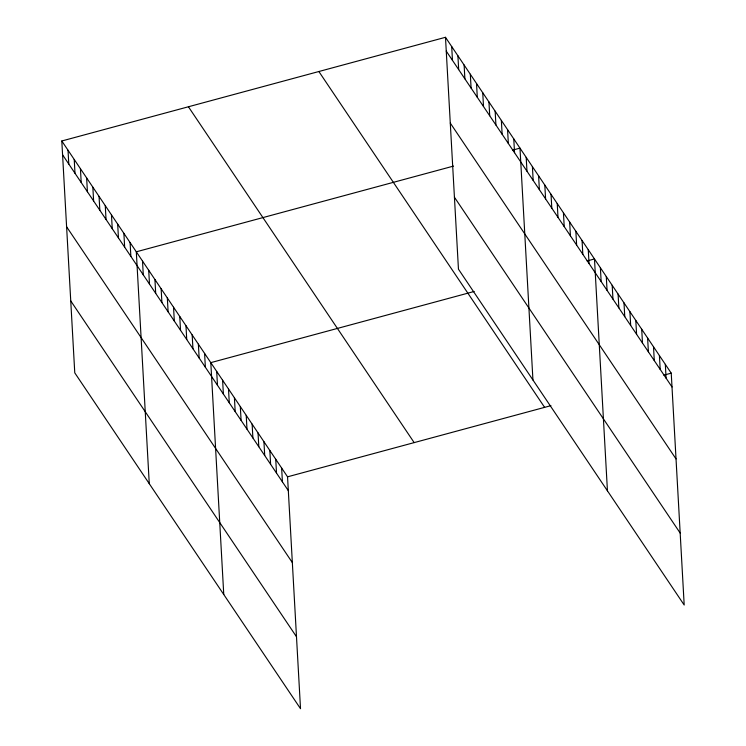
<?xml version="1.0" encoding="UTF-8"?>
<svg xmlns="http://www.w3.org/2000/svg" width="746" height="746" viewBox="0 0 746 746"><rect width="100%" height="100%" fill="white"/><g stroke="black" fill="none" stroke-linecap="round" stroke-linejoin="round"><path stroke-width="1.12" d="M61.806 140.985L287.546 476.825L300.517 708.7L74.768 372.851L61.806 140.985L445.483 37.3L671.232 373.149L684.194 605.015L458.454 269.175L445.483 37.3M453.512 166.088L136.304 251.812L149.265 483.688M512.595 150.123L519.981 148.128L532.942 380.003M474.195 291.462L210.801 362.64L223.763 594.515M587.093 260.951L594.478 258.955L607.44 490.831M287.546 476.825L550.949 405.647M663.847 375.145L671.232 373.149M446.257 51.12L672.006 386.969M450.286 123.081L676.025 458.921M454.426 197.214L680.175 533.064M318.868 71.513L544.617 407.363M188.421 106.771L414.161 442.611M62.58 154.804L288.32 490.654M66.599 226.765L292.348 562.605M70.749 300.899L296.488 636.748M665.329 364.365L666.094 378.185M659.417 355.581L660.191 369.401M653.515 346.797L654.289 360.616M647.612 338.013L648.386 351.832M641.709 329.228L642.483 343.048M635.806 320.444L636.58 334.264M629.904 311.66L630.678 325.48M624.001 302.876L624.775 316.696M618.089 294.092L618.863 307.911M612.186 285.308L612.96 299.127M606.284 276.524L607.058 290.353M600.381 267.739L601.155 281.568M588.268 249.724L589.042 263.543M582.057 240.482L582.831 254.311M575.856 231.251L576.63 245.07M569.646 222.019L570.42 235.839M563.435 212.778L564.209 226.607M557.234 203.546L557.999 217.366M551.024 194.305L551.798 208.134M544.813 185.073L545.587 198.893M538.603 175.832L539.377 189.661M532.402 166.6L533.176 180.42M526.191 157.369L526.965 171.188M513.77 138.896L514.544 152.716M507.569 129.655L508.343 143.484M501.359 120.423L502.133 134.243M495.148 111.182L495.922 125.011M488.947 101.95L489.712 115.77M482.737 92.718L483.511 106.538M476.526 83.477L477.3 97.306M470.316 74.246L471.09 88.065M464.115 65.005L464.889 78.834M457.904 55.773L458.678 69.592M451.694 46.532L452.468 60.361M281.643 468.04L282.417 481.869M275.74 459.256L276.514 473.085M269.838 450.481L270.611 464.301M263.935 441.697L264.709 455.517M258.032 432.913L258.806 446.733M252.129 424.129L252.894 437.949M246.217 415.345L246.991 429.164M240.315 406.561L241.089 420.38M234.412 397.777L235.186 411.596M228.509 388.992L229.283 402.812M222.606 380.208L223.38 394.028M216.704 371.424L217.478 385.244M204.59 353.408L205.364 367.228M198.38 344.167L199.154 357.996M192.17 334.935L192.944 348.755M185.968 325.694L186.733 339.523M179.758 316.463L180.532 330.282M173.548 307.231L174.322 321.05M167.337 297.99L168.111 311.809M161.136 288.758L161.91 302.578M154.926 279.517L155.7 293.346M148.715 270.285L149.489 284.105M142.514 261.044L143.279 274.873M130.093 242.581L130.867 256.4M123.883 233.339L124.657 247.168M117.681 224.108L118.446 237.927M111.471 214.867L112.245 228.696M105.261 205.635L106.035 219.455M99.05 196.394L99.824 210.223M92.849 187.162L93.623 200.982M86.639 177.93L87.413 191.75M80.428 168.689L81.202 182.518M74.227 159.458L74.992 173.277M68.017 150.216L68.791 164.045"/></g></svg>
